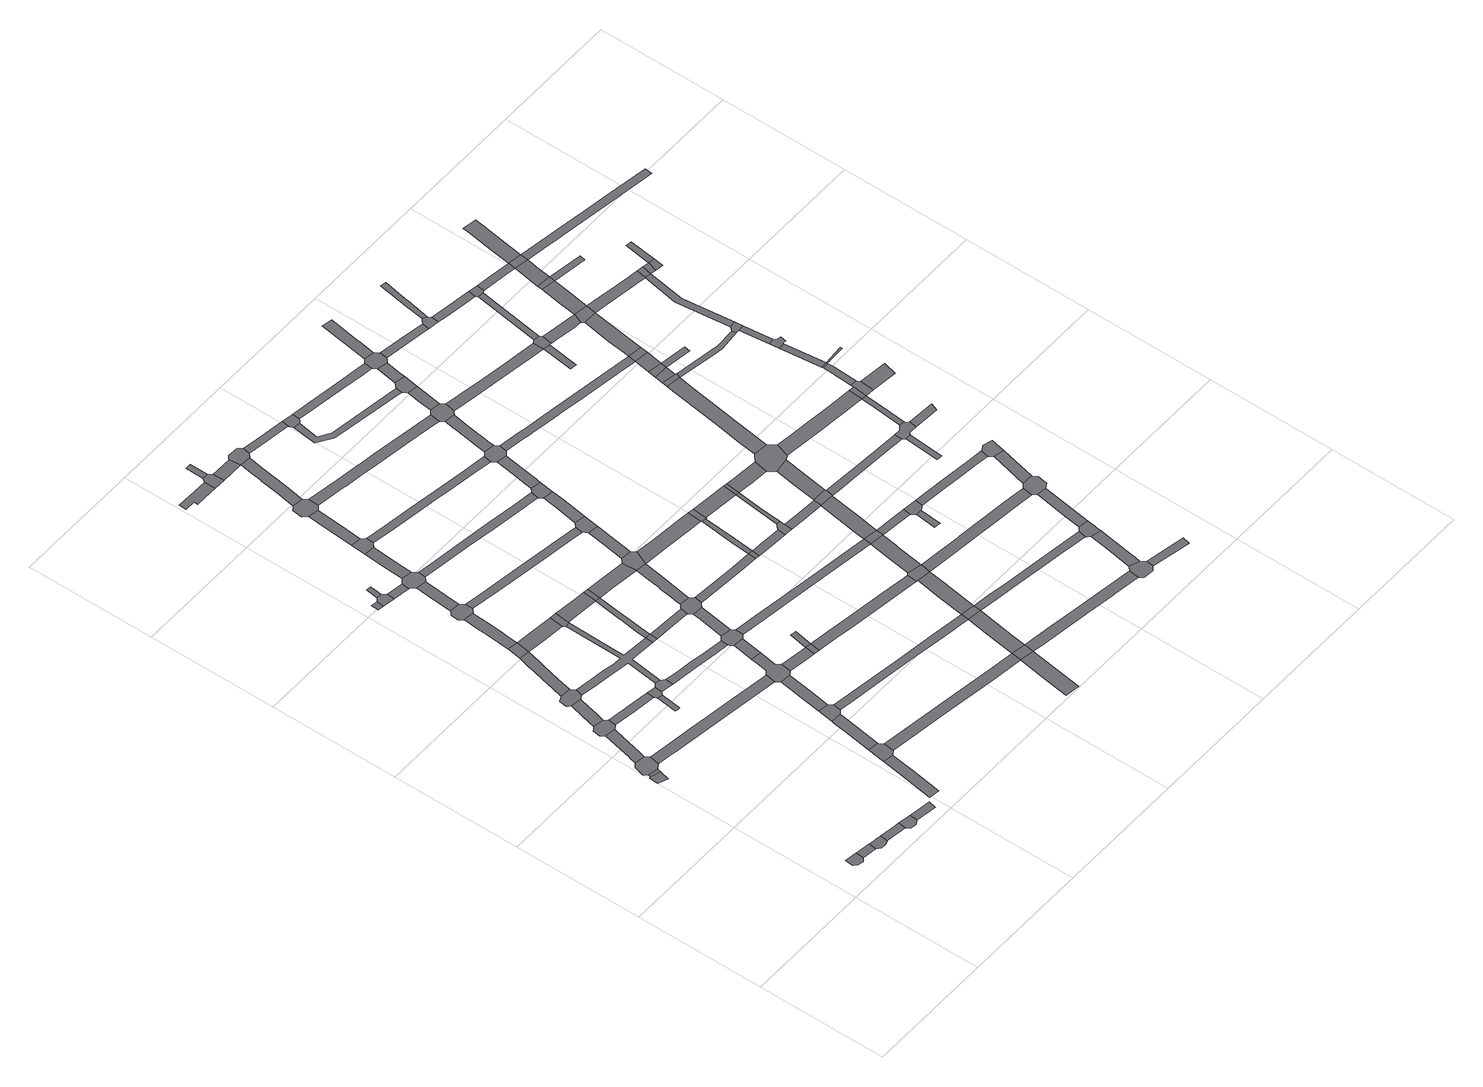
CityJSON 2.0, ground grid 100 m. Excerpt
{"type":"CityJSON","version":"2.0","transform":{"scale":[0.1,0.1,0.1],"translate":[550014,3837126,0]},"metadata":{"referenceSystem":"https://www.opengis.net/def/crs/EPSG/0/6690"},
"CityObjects":{
"road1":{"type":"Road","geometry":[{"type":"MultiSurface","lod":"1","boundaries":[[[0,1,2,3,4,5]]]}]},
"road2":{"type":"Road","attributes":{"RoadStructureAttribute.sectionType":"1"},"geometry":[{"type":"MultiSurface","lod":"1","boundaries":[[[6,5,4,7,8]]]}]},
"road3":{"type":"Road","geometry":[{"type":"MultiSurface","lod":"1","boundaries":[[[9,10,8,7,11,12,13,14,15,16]]]}]},
"road4":{"type":"Road","geometry":[{"type":"MultiSurface","lod":"1","boundaries":[[[17,18,19,20,21]]]}]},
"road5":{"type":"Road","attributes":{"RoadStructureAttribute.sectionType":"1"},"geometry":[{"type":"MultiSurface","lod":"1","boundaries":[[[22,21,20,23,24]]]}]},
"road6":{"type":"Road","geometry":[{"type":"MultiSurface","lod":"1","boundaries":[[[25,26,27,28,29,30,22,24,31,32,33]]]}]},
"road7":{"type":"Road","attributes":{"RoadStructureAttribute.sectionType":"1"},"geometry":[{"type":"MultiSurface","lod":"1","boundaries":[[[34,16,15,35,36,37]]]}]},
"road8":{"type":"Road","attributes":{"RoadStructureAttribute.sectionType":"1"},"geometry":[{"type":"MultiSurface","lod":"1","boundaries":[[[38,39,40,41,25,33,42,43,44]]]}]},
"road9":{"type":"Road","geometry":[{"type":"MultiSurface","lod":"1","boundaries":[[[37,36,45,46,47,48,49]]]}]},
"road10":{"type":"Road","geometry":[{"type":"MultiSurface","lod":"1","boundaries":[[[50,51,52,53,54,55,56,38,44,57,58,59,60,61,62,63]]]}]},
"road11":{"type":"Road","attributes":{"RoadStructureAttribute.sectionType":"1"},"geometry":[{"type":"MultiSurface","lod":"1","boundaries":[[[49,48,64,65,66]]]}]},
"road12":{"type":"Road","attributes":{"RoadStructureAttribute.sectionType":"1"},"geometry":[{"type":"MultiSurface","lod":"1","boundaries":[[[67,68,50,63,69,70,71]]]}]},
"road13":{"type":"Road","geometry":[{"type":"MultiSurface","lod":"1","boundaries":[[[72,73,74,75,76,77,67,71,78,79,80,81,82,83]]]}]},
"road14":{"type":"Road","attributes":{"RoadStructureAttribute.sectionType":"1"},"geometry":[{"type":"MultiSurface","lod":"1","boundaries":[[[84,85,86,60,59,87,88,89]]]}]},
"road15":{"type":"Road","attributes":{"RoadStructureAttribute.sectionType":"1"},"geometry":[{"type":"MultiSurface","lod":"1","boundaries":[[[90,91,92,93,94,95,72,83,96,97,98,99,100,101]]]}]},
"road16":{"type":"Road","attributes":{"RoadStructureAttribute.sectionType":"1"},"geometry":[{"type":"MultiSurface","lod":"1","boundaries":[[[102,103,104,105,106,107,108,32,31,109,110,111,112,113,114,115,116,117,118,119,120]]]}]},
"road17":{"type":"Road","attributes":{"RoadStructureAttribute.sectionType":"1"},"geometry":[{"type":"MultiSurface","lod":"1","boundaries":[[[121,122,123,124,125,126]]]}]},
"road18":{"type":"Road","geometry":[{"type":"MultiSurface","lod":"1","boundaries":[[[127,128,129,130,131]]]}]},
"road19":{"type":"Road","geometry":[{"type":"MultiSurface","lod":"1","boundaries":[[[89,88,132,133,127,131,134,135,136,137]]]}]},
"road20":{"type":"Road","geometry":[{"type":"MultiSurface","lod":"1","boundaries":[[[138,90,101,139]]]}]},
"road21":{"type":"Road","geometry":[{"type":"MultiSurface","lod":"1","boundaries":[[[140,121,126,141,142,143]]]}]},
"road22":{"type":"Road","geometry":[{"type":"MultiSurface","lod":"1","boundaries":[[[144,145,146,147,148,149]]]}]},
"road23":{"type":"Road","geometry":[{"type":"MultiSurface","lod":"1","boundaries":[[[150,137,136,151,152,153,154,155]]]}]},
"road24":{"type":"Road","attributes":{"RoadStructureAttribute.sectionType":"1"},"geometry":[{"type":"MultiSurface","lod":"1","boundaries":[[[156,157,158,159,160,161,138,139,162,163,164,165,166]]]}]},
"road25":{"type":"Road","attributes":{"RoadStructureAttribute.sectionType":"1"},"geometry":[{"type":"MultiSurface","lod":"1","boundaries":[[[167,168,169,149,148,170,171,172,173]]]}]},
"road26":{"type":"Road","attributes":{"RoadStructureAttribute.sectionType":"1"},"geometry":[{"type":"MultiSurface","lod":"1","boundaries":[[[174,175,176,177,178,179,180,181,182,183,184,185,186,80,79,187,188,189,190,191,150,155,192,193,194,195,196]]]}]},
"road27":{"type":"Road","attributes":{"RoadStructureAttribute.sectionType":"1"},"geometry":[{"type":"MultiSurface","lod":"1","boundaries":[[[197,198,199,200,140,143,201,202,203,204]]]}]},
"road28":{"type":"Road","attributes":{"RoadStructureAttribute.sectionType":"1"},"geometry":[{"type":"MultiSurface","lod":"1","boundaries":[[[205,206,207,167,173]]]}]},
"road29":{"type":"Road","attributes":{"RoadStructureAttribute.sectionType":"1"},"geometry":[{"type":"MultiSurface","lod":"1","boundaries":[[[208,139,101,209,210,211]]]}]},
"road30":{"type":"Road","geometry":[{"type":"MultiSurface","lod":"1","boundaries":[[[212,213,214,215,216,156,166,217,218,219,220,221,222]]]}]},
"road31":{"type":"Road","attributes":{"RoadStructureAttribute.sectionType":"1"},"geometry":[{"type":"MultiSurface","lod":"1","boundaries":[[[171,170,223,224]]]}]},
"road32":{"type":"Road","geometry":[{"type":"MultiSurface","lod":"1","boundaries":[[[225,197,204,226,227,228]]]}]},
"road33":{"type":"Road","attributes":{"RoadStructureAttribute.sectionType":"1"},"geometry":[{"type":"MultiSurface","lod":"1","boundaries":[[[229,230,212,222,231,232,233]]]}]},
"road34":{"type":"Road","attributes":{"RoadStructureAttribute.sectionType":"1"},"geometry":[{"type":"MultiSurface","lod":"1","boundaries":[[[234,235,236,154,153,237,238,239,240,241]]]}]},
"road35":{"type":"Road","attributes":{"RoadStructureAttribute.sectionType":"1"},"geometry":[{"type":"MultiSurface","lod":"1","boundaries":[[[242,243,225,228,244,245]]]}]},
"road36":{"type":"Road","geometry":[{"type":"MultiSurface","lod":"1","boundaries":[[[246,247,248,224,223,249,250,251,252,229,233,253,254,255,256,257,258,259,260]]]}]},
"road37":{"type":"Road","geometry":[{"type":"MultiSurface","lod":"1","boundaries":[[[261,211,210,262,179,178,263,264,265]]]}]},
"road38":{"type":"Road","attributes":{"RoadStructureAttribute.sectionType":"1"},"geometry":[{"type":"MultiSurface","lod":"1","boundaries":[[[266,267,246,260,268,269,270]]]}]},
"road39":{"type":"Road","geometry":[{"type":"MultiSurface","lod":"1","boundaries":[[[196,195,271,272]]]}]},
"road40":{"type":"Road","geometry":[{"type":"MultiSurface","lod":"1","boundaries":[[[273,274,275,120,119,276,242,245,277,278,279,280]]]}]},
"road41":{"type":"Road","attributes":{"RoadStructureAttribute.sectionType":"1"},"geometry":[{"type":"MultiSurface","lod":"1","boundaries":[[[281,265,264,282,283,284,285]]]}]},
"road42":{"type":"Road","geometry":[{"type":"MultiSurface","lod":"1","boundaries":[[[286,287,266,270,288,289,290,291,292]]]}]},
"road43":{"type":"Road","attributes":{"RoadStructureAttribute.sectionType":"1"},"geometry":[{"type":"MultiSurface","lod":"1","boundaries":[[[293,294,295,296,297,298,299,300]]]}]},
"road44":{"type":"Road","attributes":{"RoadStructureAttribute.sectionType":"1"},"geometry":[{"type":"MultiSurface","lod":"1","boundaries":[[[284,301,302,303,196,272,304,305,306,307]]]}]},
"road45":{"type":"Road","attributes":{"RoadStructureAttribute.sectionType":"1"},"geometry":[{"type":"MultiSurface","lod":"1","boundaries":[[[308,273,280,309,310]]]}]},
"road46":{"type":"Road","attributes":{"RoadStructureAttribute.sectionType":"1"},"geometry":[{"type":"MultiSurface","lod":"1","boundaries":[[[311,272,271,312,313,314,315]]]}]},
"road47":{"type":"Road","attributes":{"RoadStructureAttribute.sectionType":"1"},"geometry":[{"type":"MultiSurface","lod":"1","boundaries":[[[316,317,318,286,292,319,320]]]}]},
"road48":{"type":"Road","attributes":{"RoadStructureAttribute.sectionType":"1"},"geometry":[{"type":"MultiSurface","lod":"1","boundaries":[[[321,278,277,322,323,324,325]]]}]},
"road49":{"type":"Road","attributes":{"RoadStructureAttribute.sectionType":"1"},"geometry":[{"type":"MultiSurface","lod":"1","boundaries":[[[326,327,142,141,328,329,330,331,332,333]]]}]},
"road50":{"type":"Road","geometry":[{"type":"MultiSurface","lod":"1","boundaries":[[[334,241,240,335,308,310,336,337,338,339,340,341,342]]]}]},
"road51":{"type":"Road","geometry":[{"type":"MultiSurface","lod":"1","boundaries":[[[285,284,307,343]]]}]},
"road52":{"type":"Road","geometry":[{"type":"MultiSurface","lod":"1","boundaries":[[[344,345,346,347,348,316,320,349,350,351]]]}]},
"road53":{"type":"Road","geometry":[{"type":"MultiSurface","lod":"1","boundaries":[[[352,300,299,353,354,355]]]}]},
"road54":{"type":"Road","attributes":{"RoadStructureAttribute.sectionType":"1"},"geometry":[{"type":"MultiSurface","lod":"1","boundaries":[[[356,357,358,334,342,359,360]]]}]},
"road55":{"type":"Road","attributes":{"RoadStructureAttribute.sectionType":"1"},"geometry":[{"type":"MultiSurface","lod":"1","boundaries":[[[361,362,363,364,220,219,365,366,367,368,369,370]]]}]},
"road56":{"type":"Road","geometry":[{"type":"MultiSurface","lod":"1","boundaries":[[[325,324,371,372]]]}]},
"road57":{"type":"Road","geometry":[{"type":"MultiSurface","lod":"1","boundaries":[[[373,374,352,355]]]}]},
"road58":{"type":"Road","geometry":[{"type":"MultiSurface","lod":"1","boundaries":[[[375,376,377,325,372]]]}]},
"road59":{"type":"Road","geometry":[{"type":"MultiSurface","lod":"1","boundaries":[[[378,379,315,314,356,360,380,381,382,383,384,385]]]}]},
"road60":{"type":"Road","attributes":{"RoadStructureAttribute.sectionType":"1"},"geometry":[{"type":"MultiSurface","lod":"1","boundaries":[[[386,343,307,387,388,389,390,391]]]}]},
"road61":{"type":"Road","attributes":{"RoadStructureAttribute.sectionType":"1"},"geometry":[{"type":"MultiSurface","lod":"1","boundaries":[[[354,353,392,393]]]}]},
"road62":{"type":"Road","attributes":{"RoadStructureAttribute.sectionType":"1"},"geometry":[{"type":"MultiSurface","lod":"1","boundaries":[[[394,395,396,397,398,399,400,401,344,351,402,403,404]]]}]},
"road63":{"type":"Road","attributes":{"RoadStructureAttribute.sectionType":"1"},"geometry":[{"type":"MultiSurface","lod":"1","boundaries":[[[405,406,227,226,407,408,409,410,411,412]]]}]},
"road64":{"type":"Road","attributes":{"RoadStructureAttribute.sectionType":"1"},"geometry":[{"type":"MultiSurface","lod":"1","boundaries":[[[413,414,415,416,257,256,417,418,419,420,421,422]]]}]},
"road65":{"type":"Road","attributes":{"RoadStructureAttribute.sectionType":"1"},"geometry":[{"type":"MultiSurface","lod":"1","boundaries":[[[390,423,424,425,426,427,428,429,430,378,385,431,432,433]]]}]},
"road66":{"type":"Road","geometry":[{"type":"MultiSurface","lod":"1","boundaries":[[[434,435,393,392,394,404,436,437,438,439,440]]]}]},
"road67":{"type":"Road","geometry":[{"type":"MultiSurface","lod":"1","boundaries":[[[441,442,443,391,390,433,444,445,446,447]]]}]},
"road68":{"type":"Road","attributes":{"RoadStructureAttribute.sectionType":"1"},"geometry":[{"type":"MultiSurface","lod":"1","boundaries":[[[448,449,450,451,290,289,452,453,454,455,456,457,458]]]}]},
"road69":{"type":"Road","attributes":{"RoadStructureAttribute.sectionType":"1"},"geometry":[{"type":"MultiSurface","lod":"1","boundaries":[[[332,459,460,461,462,463]]]}]},
"road70":{"type":"Road","attributes":{"RoadStructureAttribute.sectionType":"1"},"geometry":[{"type":"MultiSurface","lod":"1","boundaries":[[[464,465,466,383,382,467,468,469,470]]]}]},
"road71":{"type":"Road","attributes":{"RoadStructureAttribute.sectionType":"1"},"geometry":[{"type":"MultiSurface","lod":"1","boundaries":[[[471,472,441,447,473,474,475]]]}]},
"road72":{"type":"Road","attributes":{"RoadStructureAttribute.sectionType":"1"},"geometry":[{"type":"MultiSurface","lod":"1","boundaries":[[[476,477,478,479,480,481,482,372,371,483,484,485,486,487,488,489,490]]]}]},
"road73":{"type":"Road","attributes":{"RoadStructureAttribute.sectionType":"1"},"geometry":[{"type":"MultiSurface","lod":"1","boundaries":[[[491,492,437,436,493,494,495,496,497]]]}]},
"road74":{"type":"Road","geometry":[{"type":"MultiSurface","lod":"1","boundaries":[[[333,332,463,498]]]}]},
"road75":{"type":"Road","geometry":[{"type":"MultiSurface","lod":"1","boundaries":[[[499,500,370,369,501,471,475,502]]]}]},
"road76":{"type":"Road","attributes":{"RoadStructureAttribute.sectionType":"1"},"geometry":[{"type":"MultiSurface","lod":"1","boundaries":[[[503,504,505,506,338,337,507,508,509,510,511]]]}]},
"road77":{"type":"Road","attributes":{"RoadStructureAttribute.sectionType":"1"},"geometry":[{"type":"MultiSurface","lod":"1","boundaries":[[[512,513,514,515,516,517,518,519,520,521,350,349,522,523,524,525,526,527,528,529,530,531,532,533]]]}]},
"road78":{"type":"Road","attributes":{"RoadStructureAttribute.sectionType":"1"},"geometry":[{"type":"MultiSurface","lod":"1","boundaries":[[[534,535,444,433,536,537,538,539]]]}]},
"road79":{"type":"Road","attributes":{"RoadStructureAttribute.sectionType":"1"},"geometry":[{"type":"MultiSurface","lod":"1","boundaries":[[[411,540,541,333,498,542,543,544]]]}]},
"road80":{"type":"Road","attributes":{"RoadStructureAttribute.sectionType":"1"},"geometry":[{"type":"MultiSurface","lod":"1","boundaries":[[[545,546,547,548,499,502,549,550,551,552,553]]]}]},
"road81":{"type":"Road","geometry":[{"type":"MultiSurface","lod":"1","boundaries":[[[470,469,554,555]]]}]},
"road82":{"type":"Road","geometry":[{"type":"MultiSurface","lod":"1","boundaries":[[[497,496,556,557,558,559,560]]]}]},
"road83":{"type":"Road","geometry":[{"type":"MultiSurface","lod":"1","boundaries":[[[561,562,422,421,563,545,553,564]]]}]},
"road84":{"type":"Road","geometry":[{"type":"MultiSurface","lod":"1","boundaries":[[[412,411,544,565]]]}]},
"road85":{"type":"Road","attributes":{"RoadStructureAttribute.sectionType":"1"},"geometry":[{"type":"MultiSurface","lod":"1","boundaries":[[[566,567,470,555,568,569]]]}]},
"road86":{"type":"Road","attributes":{"RoadStructureAttribute.sectionType":"1"},"geometry":[{"type":"MultiSurface","lod":"1","boundaries":[[[570,571,572,573,561,564,574,575,576,577]]]}]},
"road87":{"type":"Road","attributes":{"RoadStructureAttribute.sectionType":"1"},"geometry":[{"type":"MultiSurface","lod":"1","boundaries":[[[578,579,555,554,580,581,582,583]]]}]},
"road88":{"type":"Road","attributes":{"RoadStructureAttribute.sectionType":"1"},"geometry":[{"type":"MultiSurface","lod":"1","boundaries":[[[584,585,412,565,586,587]]]}]},
"road89":{"type":"Road","geometry":[{"type":"MultiSurface","lod":"1","boundaries":[[[539,538,588,566,569,589,590,591,592,593]]]}]},
"road90":{"type":"Road","geometry":[{"type":"MultiSurface","lod":"1","boundaries":[[[594,595,458,457,596,597,570,577,598,599,600,601]]]}]},
"road91":{"type":"Road","attributes":{"RoadStructureAttribute.sectionType":"1"},"geometry":[{"type":"MultiSurface","lod":"1","boundaries":[[[556,602,603,604,605,606,607,557]]]}]},
"road92":{"type":"Road","geometry":[{"type":"MultiSurface","lod":"1","boundaries":[[[608,609,490,489,610,584,587,611,612]]]}]},
"road93":{"type":"Road","geometry":[{"type":"MultiSurface","lod":"1","boundaries":[[[613,614,615,583,582,616,617,618,619,620,621,622]]]}]},
"road94":{"type":"Road","attributes":{"RoadStructureAttribute.sectionType":"1"},"geometry":[{"type":"MultiSurface","lod":"1","boundaries":[[[623,624,625,626,627,498,463,628,629,630,631,632,633,634,635]]]}]},
"road95":{"type":"Road","attributes":{"RoadStructureAttribute.sectionType":"1"},"geometry":[{"type":"MultiSurface","lod":"1","boundaries":[[[636,637,638,639,640,594,601,641,642,643,644,645,646,647,648]]]}]},
"road96":{"type":"Road","attributes":{"RoadStructureAttribute.sectionType":"1"},"geometry":[{"type":"MultiSurface","lod":"1","boundaries":[[[510,649,608,612,650,651,652,653]]]}]},
"road97":{"type":"Road","attributes":{"RoadStructureAttribute.sectionType":"1"},"geometry":[{"type":"MultiSurface","lod":"1","boundaries":[[[654,593,592,655,656,657,658,659]]]}]},
"road98":{"type":"Road","attributes":{"RoadStructureAttribute.sectionType":"1"},"geometry":[{"type":"MultiSurface","lod":"1","boundaries":[[[660,661,560,559,662,663,664,665,666,667,668]]]}]},
"road99":{"type":"Road","attributes":{"RoadStructureAttribute.sectionType":"1"},"geometry":[{"type":"MultiSurface","lod":"1","boundaries":[[[658,669,613,622,670,671]]]}]},
"road100":{"type":"Road","geometry":[{"type":"MultiSurface","lod":"1","boundaries":[[[511,510,653,672]]]}]},
"road101":{"type":"Road","geometry":[{"type":"MultiSurface","lod":"1","boundaries":[[[673,674,533,532,675,636,648,676,677,678,679,680,681]]]}]},
"road102":{"type":"Road","attributes":{"RoadStructureAttribute.sectionType":"1"},"geometry":[{"type":"MultiSurface","lod":"1","boundaries":[[[682,619,618,683,684,685,686]]]}]},
"road103":{"type":"Road","geometry":[{"type":"MultiSurface","lod":"1","boundaries":[[[659,658,671,687]]]}]},
"road104":{"type":"Road","attributes":{"RoadStructureAttribute.sectionType":"1"},"geometry":[{"type":"MultiSurface","lod":"1","boundaries":[[[688,689,673,681,690,691]]]}]},
"road105":{"type":"Road","attributes":{"RoadStructureAttribute.sectionType":"1"},"geometry":[{"type":"MultiSurface","lod":"1","boundaries":[[[692,693,694,565,544,695,696,697,698,699,700,701,702]]]}]},
"road106":{"type":"Road","attributes":{"RoadStructureAttribute.sectionType":"1"},"geometry":[{"type":"MultiSurface","lod":"1","boundaries":[[[703,704,705,706,707,708,511,672,709,710,711,712,713]]]}]},
"road107":{"type":"Road","geometry":[{"type":"MultiSurface","lod":"1","boundaries":[[[714,715,605,604,688,691,716]]]}]},
"road108":{"type":"Road","attributes":{"RoadStructureAttribute.sectionType":"1"},"geometry":[{"type":"MultiSurface","lod":"1","boundaries":[[[717,672,653,718,719,720]]]}]},
"road109":{"type":"Road","attributes":{"RoadStructureAttribute.sectionType":"1"},"geometry":[{"type":"MultiSurface","lod":"1","boundaries":[[[721,687,671,722,723,724,725]]]}]},
"road110":{"type":"Road","geometry":[{"type":"MultiSurface","lod":"1","boundaries":[[[686,685,703,713,726,727,728,729]]]}]},
"road111":{"type":"Road","attributes":{"RoadStructureAttribute.sectionType":"1"},"geometry":[{"type":"MultiSurface","lod":"1","boundaries":[[[730,714,716,731,732]]]}]},
"road112":{"type":"Road","geometry":[{"type":"MultiSurface","lod":"1","boundaries":[[[733,734,668,667,735,730,732,736,737,738,739,740,741,742]]]}]},
"road113":{"type":"Road","geometry":[{"type":"MultiSurface","lod":"1","boundaries":[[[743,744,745,746,747]]]}]},
"road114":{"type":"Road","attributes":{"RoadStructureAttribute.sectionType":"1"},"geometry":[{"type":"MultiSurface","lod":"1","boundaries":[[[748,749,750,751,729,728]]]}]},
"road115":{"type":"Road","attributes":{"RoadStructureAttribute.sectionType":"1"},"geometry":[{"type":"MultiSurface","lod":"1","boundaries":[[[752,753,754,755,756,757,758,759,611,587,760,761,762,763,764,765,766,767,768,769,770,771]]]}]},
"road116":{"type":"Road","geometry":[{"type":"MultiSurface","lod":"1","boundaries":[[[720,719,772,773,743,747,774,775,776,777]]]}]},
"road117":{"type":"Road","geometry":[{"type":"MultiSurface","lod":"1","boundaries":[[[778,635,634,779,780,781,782,783,784,785,786,787,788,789]]]}]},
"road118":{"type":"Road","attributes":{"RoadStructureAttribute.sectionType":"1"},"geometry":[{"type":"MultiSurface","lod":"1","boundaries":[[[790,791,792,793,794,795,600,599,796,797,798,799,800,801,802,803,804,805,806,807,808,809,810,811]]]}]},
"road119":{"type":"Road","attributes":{"RoadStructureAttribute.sectionType":"1"},"geometry":[{"type":"MultiSurface","lod":"1","boundaries":[[[812,813,733,742,814,815,816]]]}]},
"road120":{"type":"Road","geometry":[{"type":"MultiSurface","lod":"1","boundaries":[[[817,818,819,725,724,820,821,750,749,822,823,824,825,826,827,828]]]}]},
"road121":{"type":"Road","attributes":{"RoadStructureAttribute.sectionType":"1"},"geometry":[{"type":"MultiSurface","lod":"1","boundaries":[[[829,830,831,832,833,679,678,834,835,836,837,838,839,840,841]]]}]},
"road122":{"type":"Road","attributes":{"RoadStructureAttribute.sectionType":"1"},"geometry":[{"type":"MultiSurface","lod":"1","boundaries":[[[842,843,844,845,778,789,846,847,848,849]]]}]},
"road123":{"type":"Road","attributes":{"RoadStructureAttribute.sectionType":"1"},"geometry":[{"type":"MultiSurface","lod":"1","boundaries":[[[850,739,738,851,852,853]]]}]},
"road124":{"type":"Road","geometry":[{"type":"MultiSurface","lod":"1","boundaries":[[[854,855,702,701,856,842,849,857,858,859,860,861,862]]]}]},
"road125":{"type":"Road","attributes":{"RoadStructureAttribute.sectionType":"1"},"geometry":[{"type":"MultiSurface","lod":"1","boundaries":[[[863,864,727,726,865,866,867,868,869,870,871,872,873]]]}]},
"road126":{"type":"Road","attributes":{"RoadStructureAttribute.sectionType":"1"},"geometry":[{"type":"MultiSurface","lod":"1","boundaries":[[[786,785,874,875]]]}]},
"road127":{"type":"Road","attributes":{"RoadStructureAttribute.sectionType":"1"},"geometry":[{"type":"MultiSurface","lod":"1","boundaries":[[[876,877,878,879,880,817,828,881,882,883,884,885]]]}]},
"road128":{"type":"Road","attributes":{"RoadStructureAttribute.sectionType":"1"},"geometry":[{"type":"MultiSurface","lod":"1","boundaries":[[[886,887,888,777,776,889,890,891,892,893]]]}]},
"road129":{"type":"Road","attributes":{"RoadStructureAttribute.sectionType":"1"},"geometry":[{"type":"MultiSurface","lod":"1","boundaries":[[[894,895,854,862,896]]]}]},
"road130":{"type":"Road","geometry":[{"type":"MultiSurface","lod":"1","boundaries":[[[897,898,899,853,852,900,901,902,903,904,905,906,907,908]]]}]},
"road131":{"type":"Road","attributes":{"RoadStructureAttribute.sectionType":"1"},"geometry":[{"type":"MultiSurface","lod":"1","boundaries":[[[840,909,910,911,912]]]}]},
"road132":{"type":"Road","geometry":[{"type":"MultiSurface","lod":"1","boundaries":[[[913,914,771,770,915,894,896,916,917,918,919,920]]]}]},
"road133":{"type":"Road","attributes":{"RoadStructureAttribute.sectionType":"1"},"geometry":[{"type":"MultiSurface","lod":"1","boundaries":[[[921,922,923,924,925,926,927,825,824,928,929,930,931,932,933,934,935,936,937,938]]]}]},
"road134":{"type":"Road","geometry":[{"type":"MultiSurface","lod":"1","boundaries":[[[939,876,885,940,941,942]]]}]},
"road135":{"type":"Road","geometry":[{"type":"MultiSurface","lod":"1","boundaries":[[[943,841,840,912,944,945,946,947]]]}]},
"road136":{"type":"Road","attributes":{"RoadStructureAttribute.sectionType":"1"},"geometry":[{"type":"MultiSurface","lod":"1","boundaries":[[[948,949,939,942]]]}]},
"road137":{"type":"Road","attributes":{"RoadStructureAttribute.sectionType":"1"},"geometry":[{"type":"MultiSurface","lod":"1","boundaries":[[[950,951,952,897,908,953,954,955]]]}]},
"road138":{"type":"Road","attributes":{"RoadStructureAttribute.sectionType":"1"},"geometry":[{"type":"MultiSurface","lod":"1","boundaries":[[[956,957,958,959,960,961]]]}]},
"road139":{"type":"Road","geometry":[{"type":"MultiSurface","lod":"1","boundaries":[[[962,949,948,963]]]}]},
"road140":{"type":"Road","attributes":{"RoadStructureAttribute.sectionType":"1"},"geometry":[{"type":"MultiSurface","lod":"1","boundaries":[[[964,905,904,965,966,967,968]]]}]},
"road141":{"type":"Road","attributes":{"RoadStructureAttribute.sectionType":"1"},"geometry":[{"type":"MultiSurface","lod":"1","boundaries":[[[810,969,970,962,963,971]]]}]},
"road142":{"type":"Road","attributes":{"RoadStructureAttribute.sectionType":"1"},"geometry":[{"type":"MultiSurface","lod":"1","boundaries":[[[972,913,920,973]]]}]},
"road143":{"type":"Road","geometry":[{"type":"MultiSurface","lod":"1","boundaries":[[[811,810,971,974]]]}]},
"road144":{"type":"Road","attributes":{"RoadStructureAttribute.sectionType":"1"},"geometry":[{"type":"MultiSurface","lod":"1","boundaries":[[[975,976,943,947]]]}]},
"road145":{"type":"Road","geometry":[{"type":"MultiSurface","lod":"1","boundaries":[[[977,978,979,873,872,961,960,980,981,982,983,984,985,986,987]]]}]},
"road146":{"type":"Road","attributes":{"RoadStructureAttribute.sectionType":"1"},"geometry":[{"type":"MultiSurface","lod":"1","boundaries":[[[988,946,945,989,990,991,992,993,994]]]}]},
"road147":{"type":"Road","geometry":[{"type":"MultiSurface","lod":"1","boundaries":[[[995,996,893,892,997,972,973,998]]]}]},
"road148":{"type":"Road","geometry":[{"type":"MultiSurface","lod":"1","boundaries":[[[999,1000,963,948]]]}]},
"road149":{"type":"Road","attributes":{"RoadStructureAttribute.sectionType":"1"},"geometry":[{"type":"MultiSurface","lod":"1","boundaries":[[[1001,1002,1003,1004,1005,811,974,1006]]]}]},
"road150":{"type":"Road","attributes":{"RoadStructureAttribute.sectionType":"1"},"geometry":[{"type":"MultiSurface","lod":"1","boundaries":[[[937,1007,977,987,1008,1009]]]}]},
"road151":{"type":"Road","geometry":[{"type":"MultiSurface","lod":"1","boundaries":[[[968,967,976,975,1010,1011]]]}]},
"road152":{"type":"Road","attributes":{"RoadStructureAttribute.sectionType":"1"},"geometry":[{"type":"MultiSurface","lod":"1","boundaries":[[[1012,1013,1014,940,885,1015,1016,1017,1018,1019]]]}]},
"road153":{"type":"Road","attributes":{"RoadStructureAttribute.sectionType":"1"},"geometry":[{"type":"MultiSurface","lod":"1","boundaries":[[[984,983,1020,1021]]]}]},
"road154":{"type":"Road","geometry":[{"type":"MultiSurface","lod":"1","boundaries":[[[1022,938,937,1009,1023]]]}]},
"road155":{"type":"Road","geometry":[{"type":"MultiSurface","lod":"1","boundaries":[[[994,993,1001,1006,1024]]]}]},
"road156":{"type":"Road","geometry":[{"type":"MultiSurface","lod":"1","boundaries":[[[1025,1023,1009,1026,1027,1028,1029,1030]]]}]},
"road157":{"type":"Road","attributes":{"RoadStructureAttribute.sectionType":"1"},"geometry":[{"type":"MultiSurface","lod":"1","boundaries":[[[1031,1032,1033,994,1024,1034,1035]]]}]},
"road158":{"type":"Road","attributes":{"RoadStructureAttribute.sectionType":"1"},"geometry":[{"type":"MultiSurface","lod":"1","boundaries":[[[1036,1011,1010,1037,1038,1039,1040]]]}]},
"road159":{"type":"Road","attributes":{"RoadStructureAttribute.sectionType":"1"},"geometry":[{"type":"MultiSurface","lod":"1","boundaries":[[[1041,1042,1043,1044,1045,1046,1047,1048,1049,1025,1030]]]}]},
"road160":{"type":"Road","geometry":[{"type":"MultiSurface","lod":"1","boundaries":[[[1050,1051,1045,1044,1052]]]}]},
"road161":{"type":"Road","geometry":[{"type":"MultiSurface","lod":"1","boundaries":[[[1053,1031,1035,1054]]]}]},
"road162":{"type":"Road","attributes":{"RoadStructureAttribute.sectionType":"1"},"geometry":[{"type":"MultiSurface","lod":"1","boundaries":[[[1055,1056,1057,1051,1050]]]}]},
"road163":{"type":"Road","attributes":{"RoadStructureAttribute.sectionType":"1"},"geometry":[{"type":"MultiSurface","lod":"1","boundaries":[[[1027,1026,1058,1059]]]}]},
"road164":{"type":"Road","attributes":{"RoadStructureAttribute.sectionType":"1"},"geometry":[{"type":"MultiSurface","lod":"1","boundaries":[[[1039,1060,1053,1054,1061,1062,1063]]]}]},
"road165":{"type":"Road","geometry":[{"type":"MultiSurface","lod":"1","boundaries":[[[1064,1065,1066,1057,1056,1067,1068,1069,1070]]]}]},
"road166":{"type":"Road","attributes":{"RoadStructureAttribute.sectionType":"1"},"geometry":[{"type":"MultiSurface","lod":"1","boundaries":[[[1071,1072,1066,1065]]]}]},
"road167":{"type":"Road","geometry":[{"type":"MultiSurface","lod":"1","boundaries":[[[1073,1074,1075,1076,1019,1018,1077,1072,1071]]]}]},
"road168":{"type":"Road","geometry":[{"type":"MultiSurface","lod":"1","boundaries":[[[1078,1079,1080,1050,1052]]]}]},
"road169":{"type":"Road","attributes":{"RoadStructureAttribute.sectionType":"1"},"geometry":[{"type":"MultiSurface","lod":"1","boundaries":[[[1081,1082,1083,1084,1024,1006,1085,1086,1087,1088,1089]]]}]},
"road170":{"type":"Road","geometry":[{"type":"MultiSurface","lod":"1","boundaries":[[[1040,1039,1063,1090]]]}]},
"road171":{"type":"Road","attributes":{"RoadStructureAttribute.sectionType":"1"},"geometry":[{"type":"MultiSurface","lod":"1","boundaries":[[[1091,1092,1054,1035]]]}]},
"road172":{"type":"Road","attributes":{"RoadStructureAttribute.sectionType":"1"},"geometry":[{"type":"MultiSurface","lod":"1","boundaries":[[[1088,1093,1074,1073,1094,1095]]]}]},
"road173":{"type":"Road","attributes":{"RoadStructureAttribute.sectionType":"1"},"geometry":[{"type":"MultiSurface","lod":"1","boundaries":[[[1096,1097,1098,1099,1100,1040,1090,1101,1102,1103,1104]]]}]},
"road174":{"type":"Road","geometry":[{"type":"MultiSurface","lod":"1","boundaries":[[[1089,1088,1095,1105]]]}]},
"road175":{"type":"Road","attributes":{"RoadStructureAttribute.sectionType":"1"},"geometry":[{"type":"MultiSurface","lod":"1","boundaries":[[[1105,1095,1106,1107,1108]]]}]},
"road176":{"type":"Road","geometry":[{"type":"MultiSurface","lod":"1","boundaries":[[[1108,1107,1109,1110]]]}]},
"road177":{"type":"Road","geometry":[{"type":"MultiSurface","lod":"1","boundaries":[[[1111,1112,1113,1108,1110]]]}]},
"road178":{"type":"Road","attributes":{"RoadStructureAttribute.sectionType":"1"},"geometry":[{"type":"MultiSurface","lod":"1","boundaries":[[[1114,1115,1116,1117,1090,1063,1118,1119,1120,1121,1122,1123]]]}]}
},
"vertices":[
[222,253,0],[214,193,0],[236,167,0],[281,159,0],[306,179,0],[315,240,0],
[352,234,0],[419,163,0],[427,223,0],
[485,215,0],[462,218,0],[451,139,0],[452,138,0],[490,135,0],[490,136,0],[521,148,0],[530,208,0],
[12,1701,0],[5,1627,0],[80,1601,0],[98,1674,0],[22,1700,0],
[27,1721,0],[105,1705,0],[106,1708,0],
[59,1856,0],[58,1851,0],[50,1846,0],[26,1830,0],[3,1751,0],[20,1729,0],[141,1732,0],[159,1810,0],[137,1841,0],
[664,189,0],[544,145,0],[682,125,0],[691,185,0],
[129,2152,0],[105,2052,0],[72,1912,0],[71,1909,0],[150,1894,0],[189,2053,0],[209,2142,0],
[692,114,0],[707,95,0],[751,88,0],[782,111,0],[790,170,0],
[148,2263,0],[126,2247,0],[116,2240,0],[114,2241,0],[104,2182,0],[106,2181,0],[112,2173,0],[230,2154,0],[241,2159,0],[243,2161,0],[250,2221,0],[247,2222,0],[244,2226,0],[227,2248,0],
[799,108,0],[945,87,0],[958,145,0],
[200,2484,0],[172,2368,0],[245,2322,0],[262,2399,0],[282,2476,0],
[225,2591,0],[203,2580,0],[186,2572,0],[173,2512,0],[175,2511,0],[184,2501,0],[305,2489,0],[314,2494,0],[329,2551,0],[326,2555,0],[322,2562,0],[308,2585,0],
[565,2175,0],[408,2198,0],[303,2213,0],[414,2137,0],[585,2113,0],[590,2171,0],
[323,3006,0],[300,2911,0],[290,2869,0],[285,2845,0],[256,2723,0],[245,2676,0],[323,2659,0],[325,2665,0],[333,2707,0],[364,2834,0],[378,2893,0],[404,2998,0],
[1161,1667,0],[901,1703,0],[668,1737,0],[510,1759,0],[441,1769,0],[300,1789,0],[163,1809,0],[150,1731,0],[176,1727,0],[281,1712,0],[284,1711,0],[297,1709,0],[389,1696,0],[498,1680,0],[730,1647,0],[1043,1602,0],[1147,1587,0],[1175,1583,0],[1187,1663,0],
[1058,595,0],[1037,455,0],[993,169,0],[1074,157,0],[1110,401,0],[1137,583,0],
[599,2091,0],[576,1931,0],[595,1927,0],[615,1925,0],[634,2079,0],
[596,2096,0],[599,2092,0],[638,2084,0],[639,2085,0],[656,2103,0],[661,2162,0],
[342,3116,0],[422,3105,0],
[1079,734,0],[1170,608,0],[1181,688,0],[1158,722,0],
[100,4048,0],[98,4048,0],[96,4016,0],[94,3990,0],[138,3983,0],[147,4042,0],
[690,2185,0],[687,2098,0],[719,2094,0],[752,2089,0],[758,2149,0],[730,2173,0],
[369,3499,0],[369,3497,0],[362,3382,0],[358,3329,0],[349,3214,0],[348,3192,0],[429,3209,0],[431,3238,0],[441,3376,0],[445,3423,0],[449,3491,0],
[175,4064,0],[175,4062,0],[159,4050,0],[234,3969,0],[239,4029,0],[231,4040,0],[215,4061,0],
[842,2487,0],[762,2493,0],[759,2493,0],[758,2558,0],[766,2949,0],[727,2945,0],[727,2944,0],[726,2558,0],[726,2494,0],[723,2495,0],[660,2497,0],[577,2516,0],[462,2532,0],[317,2493,0],[423,2476,0],[579,2454,0],[718,2433,0],[724,2433,0],[765,2431,0],[826,2426,0],[933,2418,0],[963,2416,0],[966,2478,0],
[1130,1077,0],[1126,1054,0],[1111,948,0],[1099,868,0],[1178,856,0],[1181,878,0],[1209,1065,0],[1209,1071,0],
[225,4154,0],[205,4157,0],[186,4159,0],
[541,3092,0],[544,2982,0],[712,2964,0],[724,3073,0],
[377,3616,0],[357,3599,0],[347,3590,0],[346,3530,0],[354,3519,0],[451,3492,0],[469,3507,0],[481,3517,0],[479,3576,0],[472,3587,0],[457,3610,0],
[362,3950,0],[371,4011,0],
[1148,1201,0],[1243,1097,0],[1252,1157,0],[1227,1189,0],
[400,3913,0],[388,3769,0],[465,3727,0],[475,3867,0],[479,3903,0],
[1108,2097,0],[978,2116,0],[852,2134,0],[783,2085,0],[961,2060,0],[1139,2035,0],[1243,2021,0],[1245,2078,0],
[1200,1549,0],[1165,1316,0],[1249,1327,0],[1280,1540,0],
[409,4039,0],[388,4024,0],[376,4015,0],[374,3948,0],[380,3941,0],[383,3937,0],[400,3916,0],[484,3907,0],[503,3923,0],[506,3926,0],[511,3930,0],[516,3991,0],[512,3992,0],[507,3998,0],[488,4022,0],
[752,3070,0],[716,2959,0],[766,2953,0],[766,2958,0],[778,3067,0],
[428,4358,0],[417,4201,0],[494,4138,0],[503,4275,0],[511,4352,0],
[1006,2413,0],[1008,2474,0],
[1241,1822,0],[1233,1772,0],[1220,1687,0],[1178,1579,0],[1312,1562,0],[1324,1642,0],[1300,1674,0],[1320,1810,0],
[950,3049,0],[898,2944,0],[1022,2931,0],[1023,2931,0],[1035,3040,0],
[437,4475,0],[434,4436,0],[535,4375,0],[538,4378,0],[545,4439,0],[542,4439,0],[517,4468,0],
[36,5572,0],[28,5573,0],[26,5514,0],[111,5512,0],[109,5482,0],[247,5479,0],[287,5479,0],[288,5568,0],
[993,2706,0],[993,2704,0],[973,2560,0],[1016,2561,0],[1032,2699,0],[1033,2706,0],[1060,2927,0],
[1266,1987,0],[1320,1814,0],[1344,1976,0],
[1147,2465,0],[1034,2411,0],[1160,2404,0],[1297,2394,0],[1307,2453,0],
[465,4851,0],[452,4685,0],[444,4561,0],[530,4653,0],[545,4837,0],
[1501,1616,0],[1460,1541,0],[1490,1537,0],[1526,1532,0],[1538,1611,0],
[2111,555,0],[1696,614,0],[1368,580,0],[1559,553,0],[1781,520,0],[2041,484,0],[2306,446,0],[2318,525,0],
[1282,2104,0],[1251,2008,0],[1366,1993,0],[1377,2000,0],[1380,2063,0],[1378,2064,0],[1371,2073,0],[1360,2087,0],[1359,2088,0],
[1072,3036,0],
[478,4989,0],[456,4973,0],[446,4966,0],[437,4885,0],[446,4875,0],[579,4862,0],[584,4944,0],[558,4978,0],
[309,5595,0],[380,5477,0],[377,5567,0],[354,5595,0],
[1321,2362,0],[1311,2297,0],[1299,2220,0],[1381,2236,0],[1400,2358,0],
[1238,3464,0],[1220,3467,0],[971,3504,0],[597,3559,0],[713,3482,0],[914,3451,0],[1147,3416,0],[1349,3387,0],[1446,3372,0],[1454,3433,0],
[1570,1526,0],[1581,1605,0],
[355,5736,0],[310,5736,0],
[1606,1748,0],[1585,1751,0],[1563,1754,0],
[1337,2481,0],[1317,2463,0],[1401,2359,0],[1418,2375,0],[1428,2384,0],[1442,2444,0],[1433,2454,0],[1416,2475,0],
[1169,3025,0],[1063,2927,0],[1161,2917,0],[1311,2900,0],[1399,2890,0],[1389,3001,0],
[551,5476,0],[541,5564,0],
[553,5473,0],[549,5446,0],[546,5426,0],[536,5361,0],[526,5294,0],[524,5286,0],[499,5121,0],[492,5077,0],[583,5134,0],[617,5363,0],[634,5469,0],
[2165,1027,0],[1800,1078,0],[1375,1078,0],[1628,1042,0],[1860,1009,0],[2171,963,0],[2378,935,0],[2387,996,0],
[1347,3870,0],[1135,3901,0],[884,3936,0],[631,3973,0],[691,3904,0],[893,3875,0],[1124,3841,0],[1319,3812,0],[1506,3785,0],[1519,3844,0],
[1381,2783,0],[1367,2682,0],[1365,2669,0],[1362,2652,0],[1349,2563,0],[1345,2537,0],[1344,2531,0],[1339,2495,0],[1445,2665,0],[1446,2670,0],[1479,2880,0],
[571,5591,0],[550,5572,0],[665,5495,0],[677,5553,0],[672,5557,0],[667,5563,0],[650,5584,0],
[1420,3029,0],[1398,3010,0],[1394,3006,0],[1526,2987,0],[1522,2992,0],[1518,2999,0],[1503,3019,0],
[1373,4311,0],[1145,4346,0],[924,4380,0],[697,4414,0],[724,4349,0],[902,4323,0],[1096,4294,0],[1258,4269,0],[1421,4244,0],[1569,4222,0],[1580,4281,0],
[2276,246,0],[2243,24,0],[2352,8,0],[2372,147,0],[2415,430,0],
[1940,2409,0],[1772,2420,0],[1585,2434,0],[1627,2370,0],[1827,2356,0],[1956,2347,0],[1959,2407,0],
[1467,3338,0],[1446,3203,0],[1522,3158,0],[1544,3308,0],[1546,3326,0],
[2420,1485,0],[2410,1487,0],[2224,1514,0],[1932,1555,0],[1742,1582,0],[1660,1594,0],[1605,1602,0],[1656,1514,0],[1731,1503,0],[1853,1485,0],[2086,1452,0],[2398,1408,0],[2409,1406,0],[2437,1402,0],[2443,1482,0],
[985,5505,0],[794,5534,0],[823,5470,0],[974,5449,0],[1000,5444,0],[1011,5442,0],[1019,5500,0],
[2426,510,0],
[1484,3460,0],[1455,3434,0],[1448,3372,0],[1565,3448,0],
[2354,1924,0],[2103,1959,0],[1790,2004,0],[1554,2037,0],[1593,1970,0],[1860,1932,0],[2154,1891,0],[2512,1839,0],[2520,1900,0],
[1483,4806,0],[1235,4844,0],[1152,4857,0],[1036,4874,0],[1027,4876,0],[1020,4877,0],[995,4881,0],[984,4882,0],[950,4887,0],[833,4905,0],[761,4835,0],[814,4827,0],[819,4826,0],[828,4825,0],[830,4824,0],[915,4812,0],[977,4803,0],[1100,4784,0],[1307,4753,0],[1451,4732,0],[1643,4703,0],[1656,4781,0],
[1926,2945,0],[1670,2972,0],[1694,2858,0],[1885,2838,0],[1993,2827,0],[2001,2937,0],
[2377,926,0],[2351,750,0],[2444,637,0],[2487,910,0],[2488,920,0],
[1529,3755,0],[1530,3755,0],[1518,3678,0],[1508,3616,0],[1571,3493,0],[1597,3666,0],[1598,3673,0],[1599,3679,0],[1608,3743,0],
[1988,2344,0],[1991,2405,0],
[1025,5410,0],[1073,5401,0],[1092,5417,0],[1103,5427,0],[1111,5486,0],
[1546,3869,0],[1528,3853,0],[1515,3774,0],[1625,3857,0],
[2496,980,0],
[1997,2821,0],[1973,2570,0],[2008,2570,0],[2030,2815,0],
[1594,4188,0],[1570,4030,0],[1552,3907,0],[1550,3898,0],[1629,3880,0],[1631,3895,0],[1654,4048,0],[1673,4173,0],
[2097,2398,0],[1995,2405,0],[2029,2341,0],[2224,2327,0],[2236,2326,0],[2240,2388,0],
[2448,1401,0],[2417,1202,0],[2537,1259,0],[2556,1388,0],
[1998,2824,0],[2033,2815,0],[2036,2815,0],[2038,2817,0],[2039,2821,0],[2047,2932,0],
[1612,4303,0],[1583,4280,0],[1571,4219,0],[1577,4211,0],[1696,4192,0],[1706,4200,0],[1716,4261,0],[1692,4294,0],
[999,5220,0],[1115,5144,0],[1693,5049,0],[1700,5097,0],[1137,5184,0],[1047,5241,0],
[2461,1493,0],[2455,1490,0],[2442,1402,0],[2573,1467,0],[2568,1468,0],
[2277,2426,0],[2270,2418,0],[2260,2408,0],[2266,2324,0],[2275,2324,0],[2300,2322,0],[2304,2383,0],[2305,2399,0],[2306,2410,0],[2307,2423,0],
[3333,379,0],[3163,404,0],[3138,408,0],[2835,452,0],[2651,478,0],[2523,413,0],[2680,391,0],[2910,359,0],[3127,328,0],[3131,328,0],[3152,325,0],[3345,297,0],[3356,376,0],
[1667,4670,0],[1657,4600,0],[1649,4551,0],[1631,4427,0],[1626,4396,0],[1697,4325,0],[1697,4327,0],[1705,4382,0],[1712,4433,0],[1730,4551,0],[1736,4588,0],[1740,4611,0],[1748,4662,0],
[2484,1645,0],[2600,1686,0],[2604,1708,0],[2622,1825,0],[2623,1825,0],
[2179,2918,0],[2040,2822,0],[2197,2805,0],[2314,2792,0],[2318,2792,0],[2329,2902,0],
[1497,5429,0],[1263,5464,0],[1159,5418,0],[1230,5408,0],[1274,5401,0],[1475,5371,0],[1670,5342,0],[1742,5332,0],[1749,5394,0],
[2293,2573,0],[2320,2574,0],[2344,2788,0],
[2631,1885,0],
[1688,4806,0],[1665,4787,0],[1650,4693,0],[1770,4681,0],[1773,4683,0],[1775,4683,0],[1790,4761,0],[1783,4770,0],[1767,4794,0],
[2420,2375,0],[2376,2317,0],[2413,2314,0],[2583,2303,0],[2589,2365,0],
[2355,2899,0],
[1719,5014,0],[1702,4901,0],[1796,4983,0],[1798,5002,0],
[3048,901,0],[2797,936,0],[2622,962,0],[2633,898,0],[2841,869,0],[3030,843,0],[3249,810,0],[3271,807,0],[3272,807,0],[3416,788,0],[3428,846,0],
[2583,2302,0],[2581,2294,0],[2562,2173,0],[2547,2076,0],[2535,2000,0],[2522,1909,0],[2632,1895,0],[2660,2077,0],[2670,2153,0],[2688,2268,0],[2694,2296,0],
[1736,5133,0],[1703,5099,0],[1816,5121,0],
[2782,1869,0],[2764,1810,0],[2875,1799,0],[2881,1859,0],
[2429,2892,0],[2350,2788,0],[2468,2775,0],[2598,2763,0],[2621,2872,0],
[2697,2296,0],[2704,2356,0],[2705,2366,0],[2592,2365,0],
[1761,5299,0],[1823,5167,0],[1842,5285,0],
[1779,5419,0],[1757,5400,0],[1746,5325,0],[1864,5302,0],[1873,5310,0],[1876,5312,0],[1883,5372,0],[1880,5373,0],[1875,5381,0],[1859,5407,0],
[2901,1767,0],[2882,1605,0],[2907,1601,0],[2932,1598,0],[2948,1765,0],
[2728,2535,0],[2758,2726,0],[2645,2709,0],[2618,2550,0],
[3474,1369,0],[3341,1384,0],[3129,1408,0],[2922,1430,0],[2913,1431,0],[2907,1431,0],[2709,1451,0],[2582,1466,0],[2561,1388,0],[2613,1383,0],[2742,1369,0],[2914,1350,0],[2974,1343,0],[3195,1319,0],[3333,1304,0],[3364,1301,0],[3371,1300,0],[3475,1289,0],[3495,1286,0],[3505,1365,0],
[2884,1788,0],[2886,1785,0],[2966,1775,0],[2968,1777,0],[2985,1787,0],[2992,1847,0],
[3387,401,0],[3346,296,0],[3367,266,0],[3368,265,0],[3447,258,0],[3468,273,0],[3480,282,0],[3485,281,0],[3489,340,0],[3485,348,0],[3482,352,0],[3464,376,0],
[2606,4124,0],[2360,4161,0],[2102,4201,0],[1946,4225,0],[1916,4230,0],[1845,4241,0],[1718,4198,0],[1856,4177,0],[1905,4169,0],[1936,4165,0],[2026,4151,0],[2170,4129,0],[2171,4129,0],[2192,4126,0],[2380,4097,0],[2530,4074,0],[2674,4052,0],[2676,4052,0],[2693,4050,0],[2798,4034,0],[2840,4029,0],[2849,4089,0],
[1838,5813,0],[1801,5568,0],[1876,5524,0],[1882,5569,0],[1918,5799,0],
[2676,2918,0],[2670,2913,0],[2626,2876,0],[2603,2758,0],[2640,2715,0],[2764,2729,0],[2785,2739,0],[2794,2744,0],[2827,2851,0],[2823,2856,0],[2790,2901,0],[2786,2906,0],
[2390,4669,0],[2370,4672,0],[2353,4675,0],[2120,4709,0],[1907,4742,0],[1968,4653,0],[2158,4624,0],[2358,4593,0],[2370,4591,0],[2372,4591,0],[2399,4587,0],[2564,4562,0],[2556,4645,0],
[3441,757,0],[3417,596,0],[3398,468,0],[3397,466,0],[3472,424,0],[3477,456,0],[3483,496,0],[3520,738,0],
[2111,5336,0],[2165,5269,0],[2244,5257,0],[2252,5314,0],
[3459,871,0],[3439,855,0],[3425,776,0],[3523,738,0],[3523,758,0],[3524,769,0],[3525,775,0],[3528,795,0],[3537,859,0],
[3170,2322,0],[2939,2337,0],[2782,2289,0],[2904,2281,0],[3063,2270,0],[3200,2261,0],[3306,2255,0],[3308,2254,0],[3354,2252,0],[3363,2251,0],[3365,2308,0],
[3786,220,0],[3798,282,0],
[2793,3731,0],[2785,3679,0],[2757,3485,0],[2726,3268,0],[2697,3078,0],[2804,3041,0],[2826,3201,0],[2860,3429,0],[2884,3585,0],[2904,3715,0],
[3470,1794,0],[3249,1819,0],[3018,1844,0],[3196,1763,0],[3334,1749,0],[3471,1733,0],[3585,1720,0],[3598,1780,0],
[3519,1258,0],[3478,999,0],[3596,1249,0],
[2288,5345,0],[2284,5342,0],[2278,5336,0],[2279,5252,0],[2290,5250,0],[2292,5250,0],[2297,5249,0],[2327,5245,0],[2336,5303,0],[2318,5320,0],[2320,5329,0],[2320,5330,0],
[2530,4316,0],[2550,4313,0],[2580,4309,0],[2614,4554,0],
[3541,1391,0],[3517,1374,0],[3518,1260,0],[3596,1251,0],[3603,1255,0],[3631,1272,0],[3646,1352,0],[3624,1389,0],
[3460,2783,0],[3311,2798,0],[3232,2806,0],[3109,2819,0],[2950,2836,0],[2852,2848,0],[2851,2848,0],[2971,2724,0],[3114,2709,0],[3260,2693,0],[3351,2684,0],[3353,2683,0],[3397,2679,0],[3462,2672,0],[3466,2672,0],[3481,2671,0],[3482,2671,0],[3489,2780,0],
[2799,3772,0],[2918,3749,0],[2913,3753,0],[2909,3756,0],
[2585,4658,0],[2616,4554,0],[2629,4552,0],[2644,4633,0],[2630,4651,0],
[2923,3839,0],[2809,3836,0],
[2348,5733,0],[2316,5525,0],[2314,5516,0],[2355,5516,0],[2355,5519,0],[2395,5726,0],
[3364,1959,0],[3384,1956,0],[3404,1953,0],[3404,1955,0],[3424,2228,0],[3382,2227,0],
[2820,3902,0],[2930,3884,0],
[2522,5275,0],[2396,5234,0],[2604,5203,0],[2652,5195,0],[2661,5254,0],
[2839,4021,0],[2839,4019,0],[2949,4013,0],
[3610,1686,0],[3689,1667,0],
[2957,4074,0],
[2709,5174,0],[2664,5174,0],
[3452,2337,0],[3427,2316,0],[3414,2305,0],[3442,2246,0],[3466,2244,0],[3503,2242,0],[3505,2242,0],[3513,2300,0],[3503,2311,0],[3490,2325,0],[3490,2330,0],
[2651,4632,0],[2650,4549,0],[2672,4546,0],[2673,4546,0],[2836,4521,0],[2892,4515,0],[2925,4591,0],
[3639,1803,0],[3604,1779,0],[3591,1712,0],[3715,1782,0],
[3129,3808,0],[3136,3853,0],
[2910,4493,0],[2891,4389,0],[2873,4266,0],[2855,4128,0],[2850,4094,0],[3017,4493,0],
[3475,2585,0],[3515,2586,0],[3521,2667,0],
[2726,5184,0],[2735,5243,0],
[3271,3693,0],[3269,3693,0],[3209,3703,0],[3209,3662,0],[3264,3653,0],[3269,3653,0],[3444,3669,0],[3434,3699,0],
[3703,2230,0],[3725,2286,0],
[3522,2777,0],[3533,2776,0],
[3033,4576,0],
[3534,2799,0],[3589,2660,0],[3597,2771,0],[3595,2775,0],[3591,2781,0],[3583,2796,0],
[2967,4892,0],[2943,4735,0],[2943,4731,0],[3056,4730,0],[3077,4875,0],
[2837,5227,0],[2731,5183,0],[2946,5154,0],[3007,5145,0],[3016,5204,0],
[3593,2991,0],[3593,3001,0],[3592,3024,0],[3591,3034,0],[3545,3031,0],[3541,2936,0],[3541,2934,0],[3539,2903,0],[3537,2871,0],
[3590,3049,0],[3544,3043,0],[3591,3039,0],
[2973,4931,0],[3083,4920,0],
[3590,3051,0],[3552,3368,0],[3504,3362,0],
[3791,2639,0],[3819,2748,0],
[3005,5135,0],[3101,5044,0],[3114,5117,0],[3115,5126,0],
[3557,3423,0],[3541,3443,0],[3495,3437,0],[3555,3373,0],[3562,3373,0],[3580,3373,0],[3587,3418,0],
[3515,3670,0],[3467,3665,0],
[3508,3735,0],[3459,3730,0],[3451,3720,0],[3438,3704,0],[3452,3670,0],
[3753,3043,0],[3753,3050,0],[3752,3058,0],
[3443,4513,0],[3395,4520,0],[3236,4543,0],[3203,4548,0],[3242,4463,0],[3444,4432,0],[3446,4432,0],[3461,4430,0],[3476,4508,0],
[3123,5188,0],
[3343,4834,0],[3350,4878,0],
[3409,4149,0],[3462,4132,0],[3507,4423,0],
[3077,5624,0],[3070,5580,0],[3054,5473,0],[3036,5343,0],[3020,5233,0],[3150,5374,0],[3174,5528,0],[3182,5582,0],[3186,5608,0],
[3523,4501,0],
[3524,4420,0],[3552,4415,0],[3574,4493,0],
[3614,4406,0],[3626,4485,0],
[3653,4695,0],[3632,4698,0],[3608,4701,0],
[3881,5071,0],[3675,5102,0],[3437,5138,0],[3248,5166,0],[3253,5105,0],[3374,5087,0],[3438,5078,0],[3809,5021,0],[4207,4960,0],[4212,5020,0]
]}
